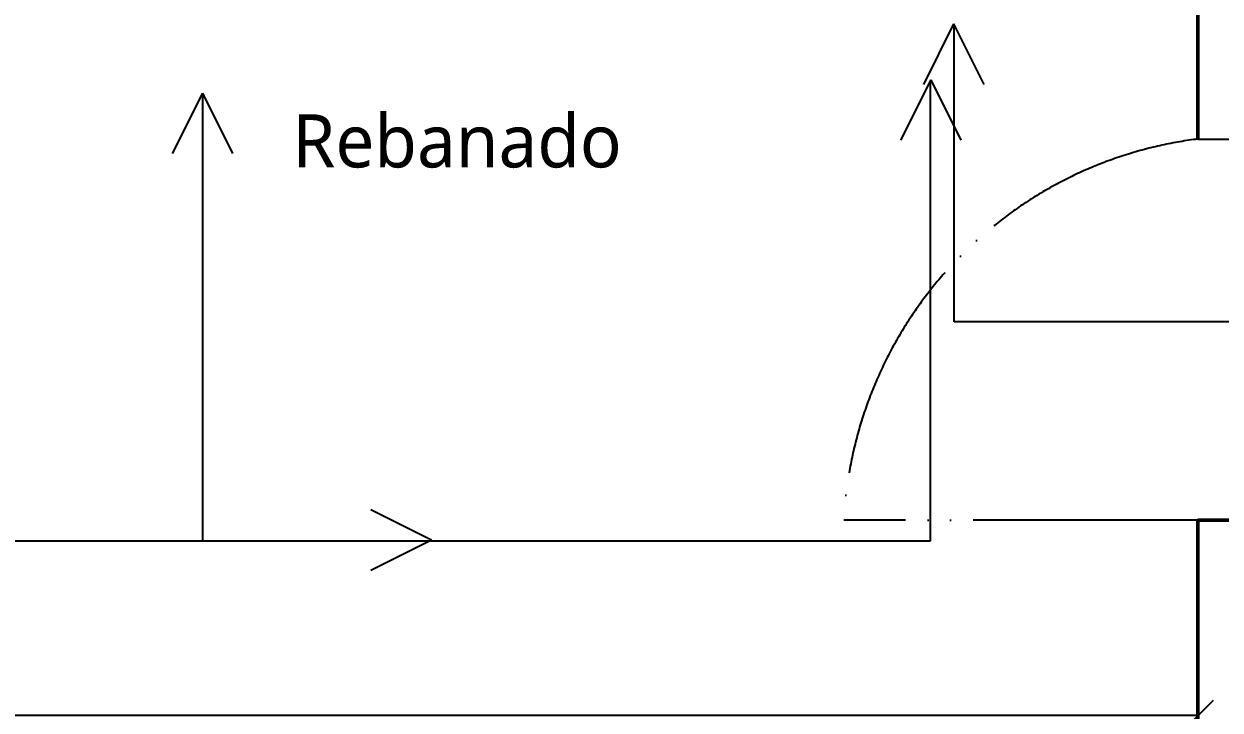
# Model space of a CAD drawing. Header units: millimetres. Extents: x 44692 to 172587, y -26854 to 14445.
# Drawn here: x 61300 to 64003, y -11263 to -9713 of the extents above; entities that cross this region are included whole.
import ezdxf

# ---------------------------------------------------------------- set-up
doc = ezdxf.new("R2010")
doc.units = ezdxf.units.MM
doc.header["$LTSCALE"] = 100
doc.linetypes.add('DIVIDEX2', pattern=[6.604, 5.08, -0.508, 0, -0.508, 0, -0.508])
for name, color, linetype in [('Cotas secundarias', 41, 'Continuous'), ('Flujo linea A', 4, 'Continuous'), ('Puertas', 43, 'DIVIDEX2'), ('rotulo', 211, 'Continuous')]:
    doc.layers.add(name, color=color, linetype=linetype)
doc.layers.add('Flujo personas', color=7, linetype='Continuous', true_color=0x4991c1)
doc.layers.add('Paredes', color=7, linetype='Continuous', lineweight=50)
doc.styles.add('OpenSans', font='OpenSans-Regular.ttf')
doc.styles.add('OpenSansCondensed-Light', font='OpenSansCondensed-Light.ttf')
doc.dimstyles.new('Cotas Mateo', dxfattribs={"dimtxt": 120, "dimasz": 70, "dimexe": 0.375, "dimexo": 0.125, "dimgap": 0.1, "dimtad": 1, "dimdec": 0, "dimzin": 12, "dimdsep": 46, "dimtxsty": 'OpenSansCondensed-Light', "dimblk": 'OBLIQUE', "dimcen": 2.5, "dimazin": 3, "dimtfac": 0.5, "dimtdec": 0, "dimtmove": 2, "dimatfit": 3, "dimarcsym": 0})

# ---------------------------------------------------------------- blocks, each defined once
blk = doc.blocks.new('_OBLIQUE')
at = {"color": 0, "linetype": 'ByBlock'}
blk.add_line((-0.5, -0.5), (0.5, 0.5), dxfattribs=at)
blk = doc.blocks.new('*D66')
at = {"layer": 'Cotas secundarias', "color": 0, "lineweight": -2, "transparency": 16777216}
for p, q in [((51968.2, -11558.6), (51968.2, -11274.9)), ((51968.2, -11275.2), (58419, -11275.2)), ((63953.1, -11275.2), (58910.6, -11275.2)), ((63953.1, -11558.6), (63953.1, -11274.9))]:
    blk.add_line(p, q, dxfattribs=at)
at = {"layer": 'Defpoints', "color": 0, "transparency": 16777216}
for p in [(51968.2, -11275.2), (51968.2, -11558.7), (63953.1, -11558.7)]:
    blk.add_point(p, dxfattribs=at)
at = {"layer": 'Cotas secundarias', "color": 0, "lineweight": -2, "transparency": 16777216, "xscale": 70, "yscale": 70, "zscale": 70, "rotation": 180}
blk.add_blockref('_OBLIQUE', (51968.2, -11275.2), dxfattribs=at)
at = {"layer": 'Cotas secundarias', "color": 0, "lineweight": -2, "transparency": 16777216, "xscale": 70, "yscale": 70, "zscale": 70}
blk.add_blockref('_OBLIQUE', (63953.1, -11275.2), dxfattribs=at)
at = {"layer": 'Cotas secundarias', "color": 0, "transparency": 16777216, "insert": (58664.8, -11275.2), "char_height": 120, "attachment_point": 5, "style": 'OpenSansCondensed-Light'}
blk.add_mtext('11985', dxfattribs=at)
blk = doc.blocks.new('*D76')
at = {"layer": 'Cotas secundarias', "color": 0, "lineweight": -2, "transparency": 16777216}
for p, q in [((64053.2, -8184.1), (64150.6, -8184.1)), ((64150.3, -8184.1), (64150.3, -9360.3)), ((64150.3, -10834.1), (64150.3, -9783.3)), ((63953.2, -10834.1), (64150.6, -10834.1))]:
    blk.add_line(p, q, dxfattribs=at)
at = {"layer": 'Defpoints', "color": 0, "transparency": 16777216}
for p in [(64053.1, -8184.1), (63953.1, -10834.1), (64150.3, -10834.1)]:
    blk.add_point(p, dxfattribs=at)
at = {"layer": 'Cotas secundarias', "color": 0, "lineweight": -2, "transparency": 16777216, "xscale": 70, "yscale": 70, "zscale": 70}
for p, rotation in [((64150.3, -8184.1), 90), ((64150.3, -10834.1), 270)]:
    blk.add_blockref('_OBLIQUE', p, dxfattribs=dict(at, rotation=rotation))
at = {"layer": 'Cotas secundarias', "color": 0, "transparency": 16777216, "insert": (64150.3, -9571.8), "char_height": 120, "attachment_point": 5, "rotation": 90, "style": 'OpenSansCondensed-Light'}
blk.add_mtext('2650', dxfattribs=at)

msp = doc.modelspace()

# ---------------------------------------------------------------- linework, layer by layer
msp.add_line((63953.09, -9972.858), (64053.09, -9972.858))
at = {"layer": 'Flujo linea A'}
for p, q in [((63401.107, -9712.868), (63332.744, -9849.593)), ((63401.107, -9712.868), (63469.469, -9849.593)), ((63401.946, -10386.143), (63401.946, -9712.718)), ((64900.055, -10386.143), (63401.946, -10386.143))]:
    msp.add_line(p, q, dxfattribs=at)
at = {"layer": 'Flujo personas'}
for p, q in [((63349.21, -9838.906), (63280.848, -9975.63)), ((63349.16, -10880.454), (63349.16, -9841.423)), ((63349.21, -9838.906), (63417.572, -9975.63)), ((61703.721, -9869.157), (61635.359, -10005.882)), ((61703.721, -9869.157), (61772.084, -10005.882)), ((61704.968, -10880.454), (61704.968, -9871.173)), ((62221.035, -10879.192), (62084.311, -10810.83)), ((53737.192, -10880.454), (63349.16, -10880.454)), ((62221.035, -10879.192), (62084.311, -10947.555))]:
    msp.add_line(p, q, dxfattribs=at)
at = {"layer": 'Paredes'}
for p, q in [((63953.09, -8184.077), (63953.09, -9972.858)), ((63953.09, -10834.072), (67603.09, -10834.072)), ((63953.09, -10834.072), (63953.09, -21807.991))]:
    msp.add_line(p, q, dxfattribs=at)
at = {"layer": 'Puertas'}
msp.add_line((63953.09, -10834.072), (63153.09, -10834.072), dxfattribs=at)
msp.add_arc((64067.178, -10881.012), 915.292, 97.160343, 177.060366, dxfattribs=at)

# ---------------------------------------------------------------- texts
at = {"layer": 'rotulo', "insert": (61907.035, -9917.047), "char_height": 120, "width": 1055.00166, "attachment_point": 1, "style": 'OpenSans'}
msp.add_mtext('Rebanado', dxfattribs=at)

# ---------------------------------------------------------------- dimensions: what is measured, and where the dimension line sits
at = {"layer": 'Cotas secundarias'}
dim = msp.add_linear_dim(base=(64150.264, -10834.072), p1=(64053.071, -8184.076), p2=(63953.09, -10834.072), angle=90, dimstyle='Cotas Mateo', dxfattribs=at)
dim.commit()
dim.dimension.update_dxf_attribs({"geometry": '*D76', "text_midpoint": (64150.264, -9571.807), "dimtype": 160})
dim = msp.add_linear_dim(base=(51968.21, -11275.236), p1=(63953.09, -11558.721), p2=(51968.21, -11558.721), dimstyle='Cotas Mateo', dxfattribs=at)
dim.commit()
dim.dimension.update_dxf_attribs({"geometry": '*D66', "text_midpoint": (58664.801, -11275.236), "dimtype": 160})

doc.saveas('drawing.dxf')
